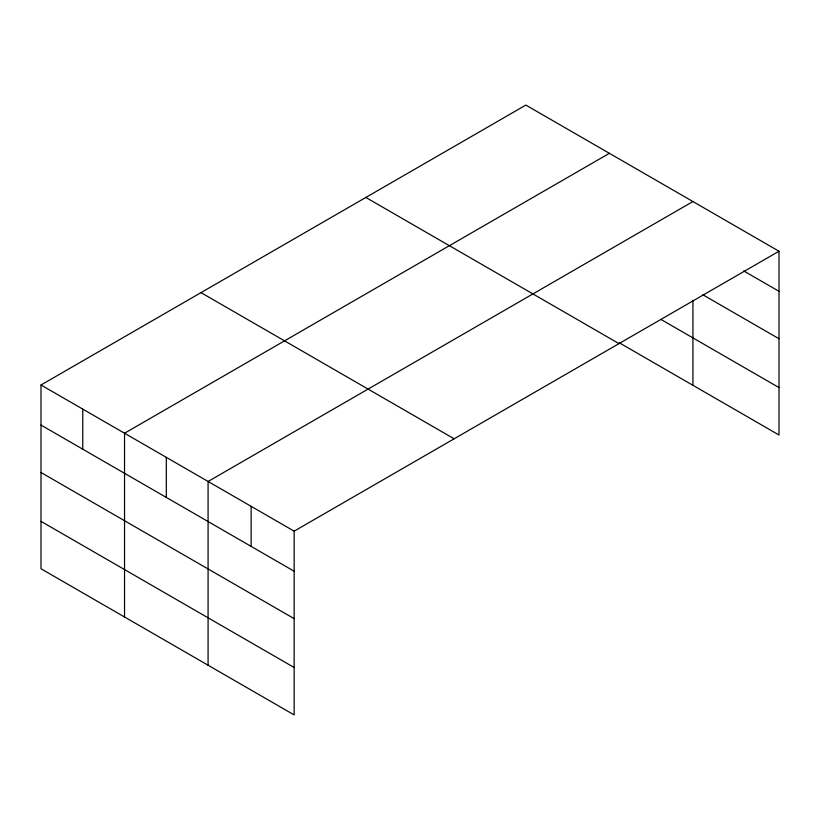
<?xml version="1.0" encoding="UTF-8"?>
<svg xmlns="http://www.w3.org/2000/svg" width="820" height="820" viewBox="0 0 820 820"><rect width="100%" height="100%" fill="white"/><g stroke="black" fill="none" stroke-linecap="round" stroke-linejoin="round"><path stroke-width="1.23" d="M41 385L294.154 531.165L294.154 714.917L41 568.762L41 385L525.845 105.083L779 251.238L779 435L619.274 342.78M609.383 153.32L124.537 433.237L124.537 616.989M692.931 201.546L208.085 481.473L208.085 665.225M294.154 531.165L779 251.238M743.689 270.928L779 291.315M702.863 294.769L779 338.732M661.053 319.482L779 387.583M365.843 197.456L618.997 343.621M201.002 292.627L454.157 438.792M41 425.078L294.154 571.232M41 472.494L294.154 618.649M41 521.346L294.154 667.5M692.931 300.305L692.931 385.297M251.125 506.319L251.125 546.386M166.316 457.355L166.316 497.422M82.769 409.118L82.769 449.186"/></g></svg>
